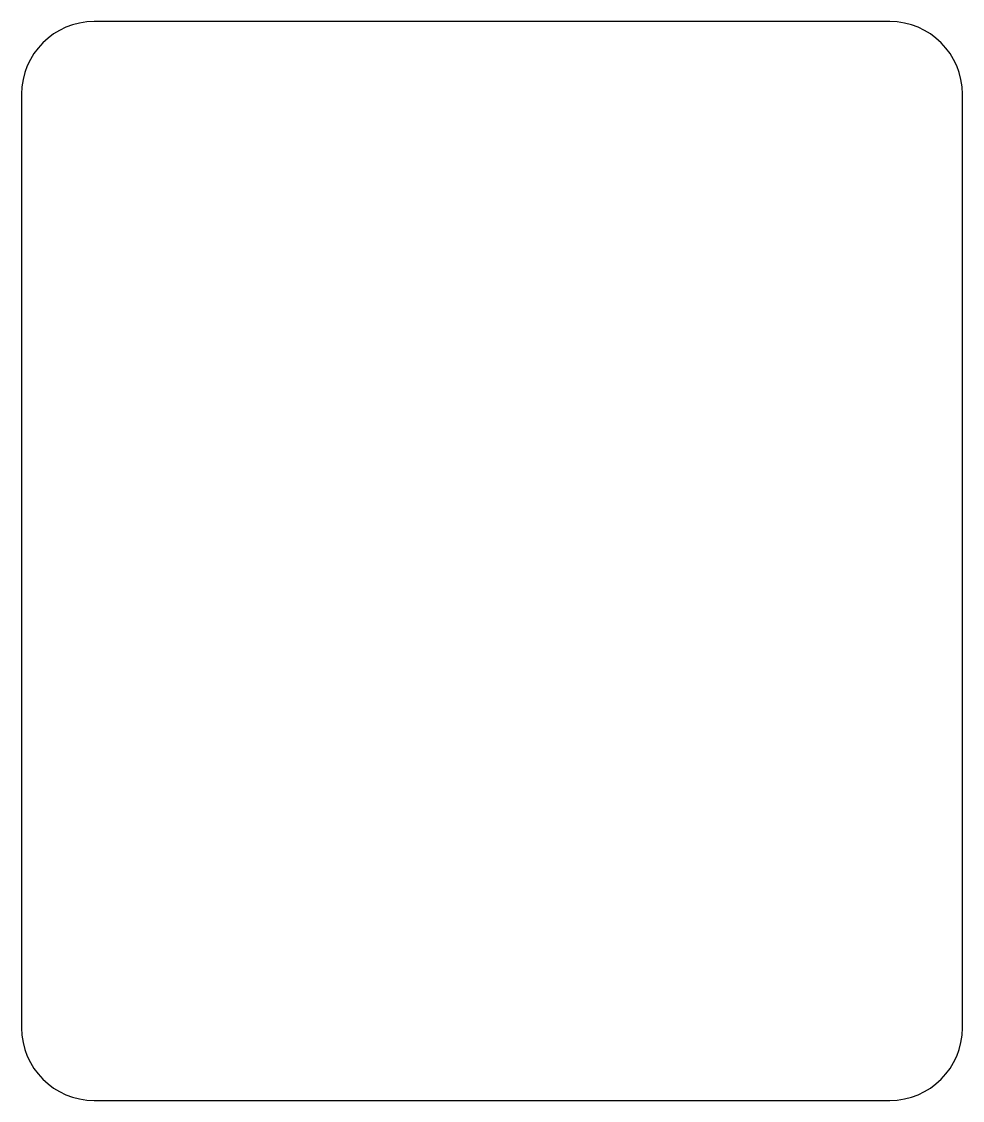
# Model space of a CAD drawing. Header units: millimetres. Extents: x 0 to 25.9, y 0 to 29.7.
import ezdxf

# ---------------------------------------------------------------- set-up
doc = ezdxf.new("R2010")
doc.units = ezdxf.units.MM
doc.layers.add('Shape2DView', color=7, linetype='CONTINUOUS')

msp = doc.modelspace()

# ---------------------------------------------------------------- linework, layer by layer
at = {"layer": 'Shape2DView'}
for p, q in [((23.9, 29.7), (2, 29.7)), ((0, 27.7), (0, 2)), ((25.9, 2), (25.9, 27.7)), ((2, 0), (23.9, 0))]:
    msp.add_line(p, q, dxfattribs=at)
for centre, start, end in [((2, 27.7), 90, 180), ((23.9, 27.7), 0, 90), ((2, 2), -180, -90), ((23.9, 2), -90, 0)]:
    msp.add_arc(centre, 2, start, end, dxfattribs=at)

doc.saveas('drawing.dxf')
